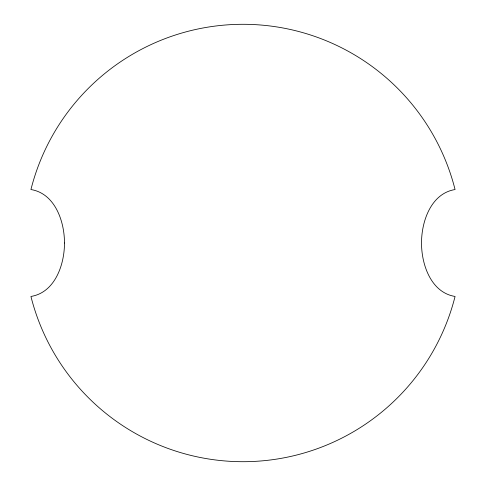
<?xml version="1.0" encoding="UTF-8"?>
<svg xmlns="http://www.w3.org/2000/svg" width="486" height="486" viewBox="0 0 486 486"><rect width="100%" height="100%" fill="white"/><g stroke="black" fill="none" stroke-linecap="round" stroke-linejoin="round"><path stroke-width="0.73" d="M64.474 243C64.547 264.481 55.009 292.584 30.934 296.46A218.7 218.7 0 0 0 455.066 296.46C430.991 292.584 421.453 264.481 421.526 243C421.453 221.519 430.991 193.416 455.066 189.54A218.7 218.7 0 0 0 30.934 189.54C55.009 193.416 64.547 221.519 64.474 243"/></g></svg>
